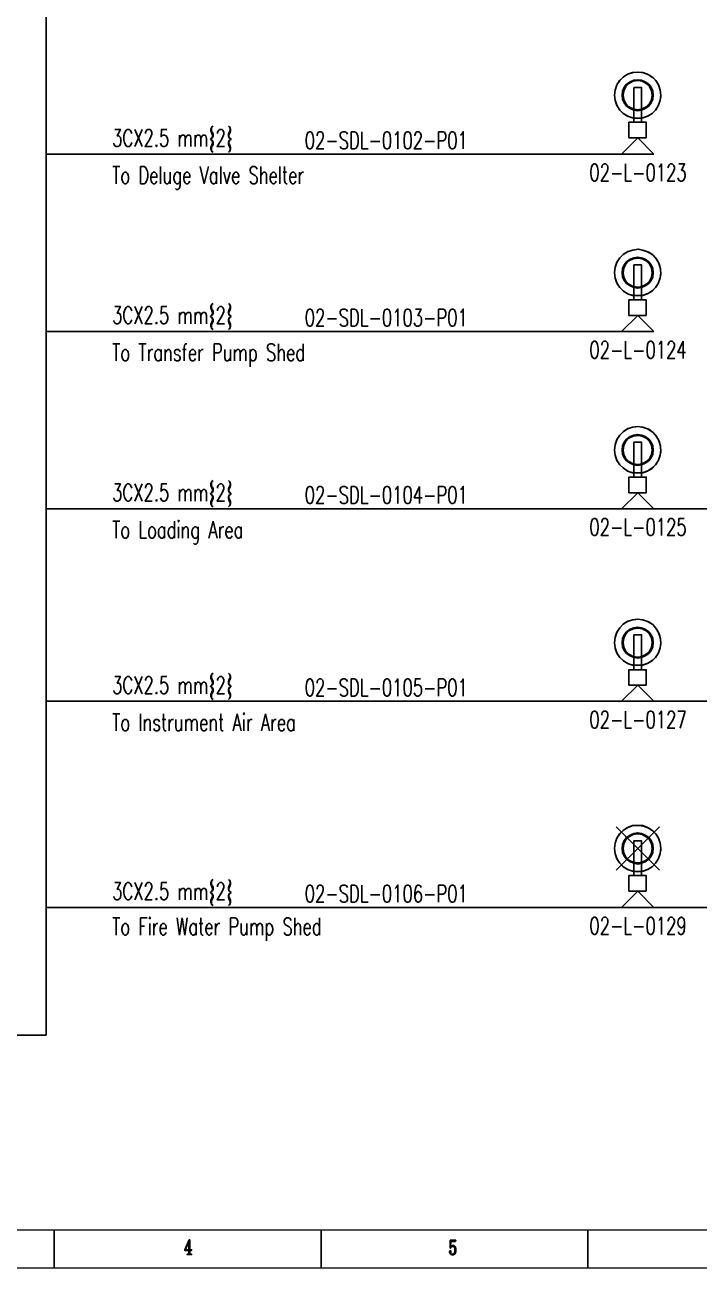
# Model space of a CAD drawing. Header units: inches. Extents: x 35 to 2894, y 23 to 617.
# Drawn here: x 1254.3 to 1431.2, y 22.8 to 348.9 of the extents above; entities that cross this region are included whole.
import ezdxf

# ---------------------------------------------------------------- set-up
doc = ezdxf.new("R2010")
doc.units = ezdxf.units.IN
doc.header["$MEASUREMENT"] = 0
doc.layers.add('Layer 1', color=7, linetype='Continuous')
doc.layers.add('LGT1', color=7, linetype='Continuous')
doc.styles.add('HZTXT', font='simplexs.shx', dxfattribs={"width": 0.7, "bigfont": 'hztxt.shx'})

msp = doc.modelspace()

# ---------------------------------------------------------------- hatches: boundary and pattern name
at = {"layer": 'Layer 1'}
for points in [[(1297.58, 30.19), (1297.41, 30.19), (1296.25, 27.61), (1296.25, 27.43), (1297.32, 27.43), (1297.32, 26.54), (1297.23, 26.45), (1296.87, 26.45), (1296.87, 26.36), (1298.03, 26.36), (1298.03, 26.45), (1297.76, 26.45), (1297.67, 26.54), (1297.67, 26.63), (1297.58, 26.72), (1297.58, 27.43), (1298.03, 27.43), (1298.03, 27.61), (1297.58, 27.61), (1296.34, 27.61), (1297.32, 29.56)], [(1297.58, 30.19), (1297.32, 29.56), (1297.32, 27.61), (1296.34, 27.61), (1297.58, 27.61)], [(1367.33, 30.1), (1365.91, 30.1), (1365.91, 28.05), (1366, 28.05), (1366.09, 28.14), (1366.09, 28.23), (1366, 28.32), (1366.09, 29.83), (1367.24, 29.83)], [(1365.91, 27.43), (1365.91, 27.34), (1365.82, 27.34), (1365.82, 27.25), (1365.73, 27.16), (1365.73, 26.9), (1365.82, 26.81), (1365.82, 26.72), (1365.91, 26.63), (1366, 26.54), (1366, 26.45), (1366.09, 26.36), (1366.53, 26.45), (1366.26, 26.45), (1366.17, 26.54), (1366.09, 26.63), (1366, 26.63), (1366, 26.72), (1366, 26.81), (1366.09, 26.9), (1366.09, 27.34), (1366, 27.34)], [(1366.17, 28.59), (1366.09, 28.5), (1366.09, 28.41), (1366, 28.32), (1366.09, 28.23), (1366.17, 28.32), (1366.17, 28.41), (1366.26, 28.41), (1366.35, 28.5), (1366.53, 28.5)], [(1366.62, 28.76), (1366.44, 28.76), (1366.35, 28.67), (1366.26, 28.67), (1366.17, 28.59), (1366.53, 28.5), (1366.8, 28.5), (1366.8, 28.41), (1366.89, 28.32), (1366.98, 28.23), (1366.98, 28.14), (1367.06, 28.05), (1367.06, 27.07), (1366.98, 26.98), (1366.98, 26.81), (1366.89, 26.72), (1366.89, 26.63), (1366.8, 26.54), (1366.71, 26.45), (1366.53, 26.45), (1366.09, 26.36), (1366.26, 26.36), (1366.35, 26.27), (1366.8, 26.27), (1366.89, 26.36), (1366.98, 26.45), (1367.06, 26.45), (1367.15, 26.54), (1367.15, 26.63), (1367.24, 26.72), (1367.24, 26.9), (1367.33, 26.98), (1367.33, 28.05), (1367.24, 28.14), (1367.24, 28.41), (1367.15, 28.41), (1367.15, 28.5), (1367.06, 28.5), (1367.06, 28.59), (1366.98, 28.67), (1366.89, 28.67), (1366.8, 28.76)]]:
    msp.add_hatch(color=0, dxfattribs=at).paths.add_polyline_path(points)

# ---------------------------------------------------------------- linework, layer by layer
at = {"lineweight": -3}
msp.add_line((1419.29, 117.43), (1479.44, 117.43), dxfattribs=at)
msp.add_lwpolyline([(1189.67, 525.08), (1259.86, 525.08), (1259.86, 83.92), (1189.67, 83.92)], close=True, dxfattribs=at)
at = {"layer": 'Layer 1', "color": 5, "lineweight": 15}
msp.add_lwpolyline([(1051.96, 616.81), (1892.03, 616.81), (1892.03, 22.8), (1051.96, 22.8), (1051.96, 616.81)], dxfattribs=at)
at = {"layer": 'Layer 1', "color": 0, "lineweight": 9}
msp.add_lwpolyline([(1061.92, 606.84), (1882.07, 606.84), (1882.07, 32.77), (1061.92, 32.77), (1061.92, 606.84)], dxfattribs=at)
at = {"layer": 'Layer 1', "color": 1, "lineweight": -3}
for points in [[(1421.15, 330.06), (1421.06, 331.49), (1420.71, 332.82), (1420, 334.06), (1419.11, 335.04), (1417.95, 335.84), (1416.62, 336.38), (1415.28, 336.56), (1413.86, 336.47), (1412.52, 336.02), (1411.37, 335.31), (1410.39, 334.33), (1409.59, 333.18), (1409.14, 331.84), (1408.97, 330.51)], [(1421.15, 330.51), (1420.98, 331.84), (1420.53, 333.18), (1419.82, 334.33), (1418.84, 335.22), (1417.68, 336.02), (1416.44, 336.47), (1415.1, 336.56), (1413.68, 336.47), (1412.44, 336.02), (1411.28, 335.22), (1410.3, 334.33), (1409.59, 333.18), (1409.14, 331.84), (1408.97, 330.51), (1409.14, 329.17), (1409.59, 327.84), (1410.3, 326.68), (1411.28, 325.7), (1412.44, 324.99), (1413.68, 324.55), (1415.1, 324.37), (1416.44, 324.55), (1417.68, 324.99), (1418.84, 325.7), (1419.82, 326.68), (1420.53, 327.84), (1420.98, 329.17), (1421.15, 330.51)], [(1419.11, 330.51), (1419.02, 331.57), (1418.57, 332.55), (1417.95, 333.35), (1417.06, 333.98), (1416.08, 334.42), (1415.1, 334.51), (1414.04, 334.42), (1413.06, 333.98), (1412.17, 333.35), (1411.55, 332.55), (1411.1, 331.57), (1411.01, 330.51), (1411.1, 329.44), (1411.55, 328.46), (1412.17, 327.57), (1413.06, 326.95), (1414.04, 326.59), (1415.1, 326.41), (1416.08, 326.59), (1417.06, 326.95), (1417.95, 327.57), (1418.57, 328.46), (1419.02, 329.44), (1419.11, 330.51)], [(1418.84, 330.51), (1418.66, 331.66), (1418.13, 332.73), (1417.33, 333.53), (1416.26, 334.15), (1415.1, 334.33), (1413.86, 334.15), (1412.79, 333.53), (1411.99, 332.73), (1411.46, 331.66), (1411.28, 330.51), (1411.46, 329.35), (1411.99, 328.28), (1412.79, 327.39), (1413.86, 326.86), (1415.1, 326.68), (1416.26, 326.86), (1417.33, 327.39), (1418.13, 328.28), (1418.66, 329.35), (1418.84, 330.51)], [(1408.97, 330.51), (1409.14, 329.08), (1409.59, 327.75), (1410.39, 326.59), (1411.46, 325.61), (1412.7, 324.9), (1414.04, 324.46)], [(1414.04, 332.46), (1414.04, 323.39)], [(1416.08, 323.39), (1414.04, 323.39), (1414.04, 332.46)], [(1416.08, 323.39), (1416.08, 332.46), (1416.08, 324.01), (1416.08, 323.39), (1414.04, 323.39)], [(1414.04, 332.46), (1416.08, 332.46)], [(1414.04, 332.46), (1416.08, 332.46)], [(1416.53, 324.55), (1417.77, 324.99), (1418.84, 325.7), (1419.73, 326.59), (1420.44, 327.66), (1420.89, 328.82), (1421.15, 330.06)], [(1412.79, 319.3), (1412.79, 323.39), (1417.33, 323.39), (1417.33, 319.3)], [(1412.79, 323.39), (1412.79, 319.3)], [(1417.33, 323.39), (1412.79, 323.39)], [(1416.53, 324.55), (1416.08, 324.46), (1414.04, 324.46)], [(1417.33, 319.3), (1417.33, 323.39)], [(1412.79, 319.3), (1417.33, 319.3)], [(1412.79, 319.3), (1417.33, 319.3)], [(1421.15, 283.47), (1421.06, 284.89), (1420.71, 286.23), (1420, 287.47), (1419.11, 288.54), (1417.95, 289.34), (1416.62, 289.78), (1415.28, 290.05), (1413.86, 289.87), (1412.52, 289.52), (1411.37, 288.81), (1410.39, 287.83), (1409.59, 286.67), (1409.14, 285.34), (1408.97, 283.91)], [(1421.15, 283.91), (1420.98, 285.25), (1420.53, 286.58), (1419.82, 287.74), (1418.84, 288.72), (1417.68, 289.43), (1416.44, 289.87), (1415.1, 290.05), (1413.68, 289.87), (1412.44, 289.43), (1411.28, 288.72), (1410.3, 287.74), (1409.59, 286.58), (1409.14, 285.25), (1408.97, 283.91), (1409.14, 282.58), (1409.59, 281.24), (1410.3, 280.09), (1411.28, 279.2), (1412.44, 278.4), (1413.68, 277.95), (1415.1, 277.86), (1416.44, 277.95), (1417.68, 278.4), (1418.84, 279.2), (1419.82, 280.09), (1420.53, 281.24), (1420.98, 282.58), (1421.15, 283.91)], [(1419.11, 283.91), (1419.02, 284.98), (1418.57, 285.96), (1417.95, 286.76), (1417.06, 287.47), (1416.08, 287.83), (1415.1, 288.01), (1414.04, 287.83), (1413.06, 287.47), (1412.17, 286.76), (1411.55, 285.96), (1411.1, 284.98), (1411.01, 283.91), (1411.1, 282.85), (1411.55, 281.87), (1412.17, 281.07), (1413.06, 280.44), (1414.04, 280), (1415.1, 279.82), (1416.08, 280), (1417.06, 280.44), (1417.95, 281.07), (1418.57, 281.87), (1419.02, 282.85), (1419.11, 283.91)], [(1418.84, 283.91), (1418.66, 285.07), (1418.13, 286.14), (1417.33, 287.03), (1416.26, 287.56), (1415.1, 287.74), (1413.86, 287.56), (1412.79, 287.03), (1411.99, 286.14), (1411.46, 285.07), (1411.28, 283.91), (1411.46, 282.76), (1411.99, 281.69), (1412.79, 280.89), (1413.86, 280.27), (1415.1, 280.09), (1416.26, 280.27), (1417.33, 280.89), (1418.13, 281.69), (1418.66, 282.76), (1418.84, 283.91)], [(1408.97, 283.91), (1409.14, 282.49), (1409.59, 281.16), (1410.39, 280), (1411.46, 279.02), (1412.7, 278.31), (1414.04, 277.95)], [(1414.04, 285.96), (1414.04, 276.8)], [(1416.08, 276.8), (1414.04, 276.8), (1414.04, 285.96)], [(1416.08, 276.8), (1416.08, 285.96), (1416.08, 277.51), (1416.08, 276.8), (1414.04, 276.8)], [(1414.04, 285.96), (1416.08, 285.96)], [(1414.04, 285.96), (1416.08, 285.96)], [(1416.53, 278.04), (1417.77, 278.49), (1418.84, 279.11), (1419.73, 280), (1420.44, 281.07), (1420.89, 282.22), (1421.15, 283.47)], [(1416.53, 278.04), (1416.08, 277.95), (1414.04, 277.95)], [(1412.79, 272.7), (1412.79, 276.8), (1417.33, 276.8), (1417.33, 272.7)], [(1412.79, 276.8), (1412.79, 272.7)], [(1417.33, 276.8), (1412.79, 276.8)], [(1417.33, 272.7), (1417.33, 276.8)], [(1412.79, 272.7), (1417.33, 272.7)], [(1421.15, 236.96), (1421.06, 238.39), (1420.71, 239.72), (1420, 240.97), (1419.11, 242.03), (1417.95, 242.84), (1416.62, 243.28), (1415.28, 243.55), (1413.86, 243.37), (1412.52, 243.01), (1411.37, 242.3), (1410.39, 241.32), (1409.59, 240.17), (1409.14, 238.83), (1408.97, 237.41)], [(1421.15, 237.41), (1420.98, 238.74), (1420.53, 240.08), (1419.82, 241.23), (1418.84, 242.21), (1417.68, 242.92), (1416.44, 243.37), (1415.1, 243.55), (1413.68, 243.37), (1412.44, 242.92), (1411.28, 242.21), (1410.3, 241.23), (1409.59, 240.08), (1409.14, 238.74), (1408.97, 237.41), (1409.14, 236.07), (1409.59, 234.74), (1410.3, 233.58), (1411.28, 232.69), (1412.44, 231.89), (1413.68, 231.45), (1415.1, 231.36), (1416.44, 231.45), (1417.68, 231.89), (1418.84, 232.69), (1419.82, 233.58), (1420.53, 234.74), (1420.98, 236.07), (1421.15, 237.41)], [(1419.11, 237.41), (1419.02, 238.48), (1418.57, 239.45), (1417.95, 240.26), (1417.06, 240.97), (1416.08, 241.32), (1415.1, 241.5), (1414.04, 241.32), (1413.06, 240.97), (1412.17, 240.26), (1411.55, 239.45), (1411.1, 238.48), (1411.01, 237.41), (1411.1, 236.34), (1411.55, 235.36), (1412.17, 234.56), (1413.06, 233.94), (1414.04, 233.49), (1415.1, 233.32), (1416.08, 233.49), (1417.06, 233.94), (1417.95, 234.56), (1418.57, 235.36), (1419.02, 236.34), (1419.11, 237.41)], [(1418.84, 237.41), (1418.66, 238.57), (1418.13, 239.63), (1417.33, 240.52), (1416.26, 241.06), (1415.1, 241.23), (1413.86, 241.06), (1412.79, 240.52), (1411.99, 239.63), (1411.46, 238.57), (1411.28, 237.41), (1411.46, 236.25), (1411.99, 235.18), (1412.79, 234.38), (1413.86, 233.76), (1415.1, 233.58), (1416.26, 233.76), (1417.33, 234.38), (1418.13, 235.18), (1418.66, 236.25), (1418.84, 237.41)], [(1414.04, 239.45), (1414.04, 230.29)], [(1416.08, 230.29), (1414.04, 230.29), (1414.04, 239.45)], [(1416.08, 230.29), (1416.08, 239.45), (1416.08, 231), (1416.08, 230.29), (1414.04, 230.29)], [(1414.04, 239.45), (1416.08, 239.45)], [(1414.04, 239.45), (1416.08, 239.45)], [(1408.97, 237.41), (1409.14, 235.99), (1409.59, 234.65), (1410.39, 233.49), (1411.46, 232.52), (1412.7, 231.8), (1414.04, 231.45)], [(1416.53, 231.54), (1417.77, 231.98), (1418.84, 232.6), (1419.73, 233.49), (1420.44, 234.56), (1420.89, 235.72), (1421.15, 236.96)], [(1412.79, 226.2), (1412.79, 230.29), (1417.33, 230.29), (1417.33, 226.2)], [(1412.79, 230.29), (1412.79, 226.2)], [(1417.33, 230.29), (1412.79, 230.29)], [(1416.53, 231.54), (1416.08, 231.45), (1414.04, 231.45)], [(1417.33, 226.2), (1417.33, 230.29)], [(1412.79, 226.2), (1417.33, 226.2)], [(1421.15, 186.44), (1421.06, 187.87), (1420.71, 189.2), (1420, 190.45), (1419.11, 191.51), (1417.95, 192.31), (1416.62, 192.76), (1415.28, 193.03), (1413.86, 192.85), (1412.52, 192.49), (1411.37, 191.78), (1410.39, 190.8), (1409.59, 189.65), (1409.14, 188.31), (1408.97, 186.89)], [(1421.15, 186.89), (1420.98, 188.22), (1420.53, 189.56), (1419.82, 190.71), (1418.84, 191.69), (1417.68, 192.4), (1416.44, 192.85), (1415.1, 193.03), (1413.68, 192.85), (1412.44, 192.4), (1411.28, 191.69), (1410.3, 190.71), (1409.59, 189.56), (1409.14, 188.22), (1408.97, 186.89), (1409.14, 185.55), (1409.59, 184.22), (1410.3, 183.06), (1411.28, 182.17), (1412.44, 181.37), (1413.68, 180.93), (1415.1, 180.84), (1416.44, 180.93), (1417.68, 181.37), (1418.84, 182.17), (1419.82, 183.06), (1420.53, 184.22), (1420.98, 185.55), (1421.15, 186.89)], [(1419.11, 186.89), (1419.02, 187.96), (1418.57, 188.93), (1417.95, 189.73), (1417.06, 190.45), (1416.08, 190.8), (1415.1, 190.98), (1414.04, 190.8), (1413.06, 190.45), (1412.17, 189.73), (1411.55, 188.93), (1411.1, 187.96), (1411.01, 186.89), (1411.1, 185.82), (1411.55, 184.84), (1412.17, 184.04), (1413.06, 183.42), (1414.04, 182.97), (1415.1, 182.8), (1416.08, 182.97), (1417.06, 183.42), (1417.95, 184.04), (1418.57, 184.84), (1419.02, 185.82), (1419.11, 186.89)], [(1418.84, 186.89), (1418.66, 188.04), (1418.13, 189.11), (1417.33, 190), (1416.26, 190.54), (1415.1, 190.71), (1413.86, 190.54), (1412.79, 190), (1411.99, 189.11), (1411.46, 188.04), (1411.28, 186.89), (1411.46, 185.73), (1411.99, 184.66), (1412.79, 183.86), (1413.86, 183.24), (1415.1, 183.06), (1416.26, 183.24), (1417.33, 183.86), (1418.13, 184.66), (1418.66, 185.73), (1418.84, 186.89)], [(1408.97, 186.89), (1409.14, 185.46), (1409.59, 184.13), (1410.39, 182.97), (1411.46, 181.99), (1412.7, 181.28), (1414.04, 180.93)], [(1414.04, 188.93), (1414.04, 179.77)], [(1416.08, 179.77), (1414.04, 179.77), (1414.04, 188.93)], [(1416.08, 179.77), (1416.08, 188.93), (1416.08, 180.48), (1416.08, 179.77), (1414.04, 179.77)], [(1414.04, 188.93), (1416.08, 188.93)], [(1414.04, 188.93), (1416.08, 188.93)], [(1416.53, 181.02), (1417.77, 181.46), (1418.84, 182.08), (1419.73, 182.97), (1420.44, 184.04), (1420.89, 185.2), (1421.15, 186.44)], [(1412.79, 175.68), (1412.79, 179.77), (1417.33, 179.77), (1417.33, 175.68)], [(1412.79, 179.77), (1412.79, 175.68)], [(1417.33, 179.77), (1412.79, 179.77)], [(1416.53, 181.02), (1416.08, 180.93), (1414.04, 180.93)], [(1417.33, 175.68), (1417.33, 179.77)], [(1412.79, 175.68), (1417.33, 175.68)], [(1421.15, 132.46), (1421.06, 133.88), (1420.71, 135.22), (1420, 136.46), (1419.11, 137.44), (1417.95, 138.24), (1416.62, 138.78), (1415.28, 138.95), (1413.86, 138.87), (1412.52, 138.42), (1411.37, 137.71), (1410.39, 136.73), (1409.59, 135.57), (1409.14, 134.24), (1408.97, 132.91)], [(1421.15, 132.91), (1420.98, 134.24), (1420.53, 135.57), (1419.82, 136.73), (1418.84, 137.62), (1417.68, 138.42), (1416.44, 138.87), (1415.1, 138.95), (1413.68, 138.87), (1412.44, 138.42), (1411.28, 137.62), (1410.3, 136.73), (1409.59, 135.57), (1409.14, 134.24), (1408.97, 132.91), (1409.14, 131.57), (1409.59, 130.24), (1410.3, 129.08), (1411.28, 128.1), (1412.44, 127.39), (1413.68, 126.94), (1415.1, 126.77), (1416.44, 126.94), (1417.68, 127.39), (1418.84, 128.1), (1419.82, 129.08), (1420.53, 130.24), (1420.98, 131.57), (1421.15, 132.91)], [(1409.41, 127.21), (1420.8, 138.6)], [(1409.41, 138.6), (1420.8, 127.21)], [(1419.11, 132.91), (1419.02, 133.97), (1418.57, 134.95), (1417.95, 135.75), (1417.06, 136.37), (1416.08, 136.82), (1415.1, 137), (1414.04, 136.82), (1413.06, 136.37), (1412.17, 135.75), (1411.55, 134.95), (1411.1, 133.97), (1411.01, 132.91), (1411.1, 131.84), (1411.55, 130.86), (1412.17, 130.06), (1413.06, 129.35), (1414.04, 128.99), (1415.1, 128.81), (1416.08, 128.99), (1417.06, 129.35), (1417.95, 130.06), (1418.57, 130.86), (1419.02, 131.84), (1419.11, 132.91)], [(1418.84, 132.91), (1418.66, 134.06), (1418.13, 135.13), (1417.33, 135.93), (1416.26, 136.55), (1415.1, 136.73), (1413.86, 136.55), (1412.79, 135.93), (1411.99, 135.13), (1411.46, 134.06), (1411.28, 132.91), (1411.46, 131.75), (1411.99, 130.68), (1412.79, 129.79), (1413.86, 129.26), (1415.1, 129.08), (1416.26, 129.26), (1417.33, 129.79), (1418.13, 130.68), (1418.66, 131.75), (1418.84, 132.91)], [(1414.04, 134.86), (1414.04, 125.79)], [(1416.08, 125.79), (1414.04, 125.79), (1414.04, 134.86)], [(1416.08, 125.79), (1416.08, 134.86), (1416.08, 126.41), (1416.08, 125.79), (1414.04, 125.79)], [(1414.04, 134.86), (1416.08, 134.86)], [(1414.04, 134.86), (1416.08, 134.86)], [(1408.97, 132.91), (1409.14, 131.48), (1409.59, 130.15), (1410.39, 128.99), (1411.46, 128.01), (1412.7, 127.3), (1414.04, 126.86)], [(1416.53, 126.94), (1417.77, 127.39), (1418.84, 128.1), (1419.73, 128.99), (1420.44, 130.06), (1420.89, 131.22), (1421.15, 132.46)], [(1412.79, 121.7), (1412.79, 125.79), (1417.33, 125.79), (1417.33, 121.7)], [(1412.79, 125.79), (1412.79, 121.7)], [(1417.33, 125.79), (1412.79, 125.79)], [(1416.53, 126.94), (1416.08, 126.86), (1414.04, 126.86)], [(1417.33, 121.7), (1417.33, 125.79)], [(1412.79, 121.7), (1417.33, 121.7)], [(1412.79, 121.7), (1417.33, 121.7)]]:
    msp.add_lwpolyline(points, dxfattribs=at)
at = {"layer": 'Layer 1', "lineweight": -3}
for points in [[(1419.29, 315.03), (1415.1, 319.3), (1410.83, 315.03), (1419.29, 315.03)], [(1259.86, 315.03), (1364.04, 315.03)], [(1286.73, 315.03), (1294.47, 315.03)], [(1364.04, 315.03), (1416.71, 315.03)], [(1419.29, 268.52), (1415.1, 272.7), (1410.83, 268.52), (1419.29, 268.52)], [(1259.86, 268.52), (1416.71, 268.52)], [(1419.29, 222.02), (1415.1, 226.2), (1410.83, 222.02), (1419.29, 222.02)], [(1259.86, 222.02), (1416.71, 222.02)], [(1329.45, 222.02), (1485.31, 222.02)], [(1419.29, 171.5), (1415.1, 175.68), (1410.83, 171.5), (1419.29, 171.5)], [(1259.86, 171.5), (1416.71, 171.5)], [(1329.45, 171.5), (1485.31, 171.5)], [(1419.29, 117.43), (1415.1, 121.7), (1410.83, 117.43), (1419.29, 117.43)], [(1259.86, 117.43), (1330.06, 117.43)], [(1330.06, 117.43), (1416.71, 117.43)]]:
    msp.add_lwpolyline(points, dxfattribs=at)
at = {"layer": 'Layer 1', "color": 0, "lineweight": -3}
for points in [[(1412.79, 272.7), (1417.33, 272.7)], [(1412.79, 226.2), (1417.33, 226.2)], [(1412.79, 175.68), (1417.33, 175.68)], [(1262, 32.77), (1262, 22.8)], [(1332.01, 32.77), (1332.01, 22.8)], [(1402.03, 32.77), (1402.03, 22.8)], [(1297.58, 30.19), (1297.41, 30.19), (1296.25, 27.61), (1296.25, 27.43), (1297.32, 27.43), (1297.32, 26.54), (1297.23, 26.45), (1296.87, 26.45), (1296.87, 26.36), (1298.03, 26.36), (1298.03, 26.45), (1297.76, 26.45), (1297.67, 26.54), (1297.67, 26.63), (1297.58, 26.72), (1297.58, 27.43), (1298.03, 27.43), (1298.03, 27.61), (1297.58, 27.61), (1296.34, 27.61), (1297.32, 29.56), (1297.58, 30.19)], [(1297.58, 30.19), (1297.32, 29.56), (1297.32, 27.61), (1296.34, 27.61), (1297.58, 27.61), (1297.58, 30.19)], [(1367.33, 30.1), (1365.91, 30.1), (1365.91, 28.05), (1366, 28.05), (1366.09, 28.14), (1366.09, 28.23), (1366, 28.32), (1366.09, 29.83), (1367.24, 29.83), (1367.33, 30.1)], [(1365.91, 27.43), (1365.91, 27.34), (1365.82, 27.34), (1365.82, 27.25), (1365.73, 27.16), (1365.73, 26.9), (1365.82, 26.81), (1365.82, 26.72), (1365.91, 26.63), (1366, 26.54), (1366, 26.45), (1366.09, 26.36), (1366.53, 26.45), (1366.26, 26.45), (1366.17, 26.54), (1366.09, 26.63), (1366, 26.63), (1366, 26.72), (1366, 26.81), (1366.09, 26.9), (1366.09, 27.34), (1366, 27.34), (1365.91, 27.43)], [(1366.17, 28.59), (1366.09, 28.5), (1366.09, 28.41), (1366, 28.32), (1366.09, 28.23), (1366.17, 28.32), (1366.17, 28.41), (1366.26, 28.41), (1366.35, 28.5), (1366.53, 28.5), (1366.17, 28.59)], [(1366.62, 28.76), (1366.44, 28.76), (1366.35, 28.67), (1366.26, 28.67), (1366.17, 28.59), (1366.53, 28.5), (1366.8, 28.5), (1366.8, 28.41), (1366.89, 28.32), (1366.98, 28.23), (1366.98, 28.14), (1367.06, 28.05), (1367.06, 27.07), (1366.98, 26.98), (1366.98, 26.81), (1366.89, 26.72), (1366.89, 26.63), (1366.8, 26.54), (1366.71, 26.45), (1366.53, 26.45), (1366.09, 26.36), (1366.26, 26.36), (1366.35, 26.27), (1366.8, 26.27), (1366.89, 26.36), (1366.98, 26.45), (1367.06, 26.45), (1367.15, 26.54), (1367.15, 26.63), (1367.24, 26.72), (1367.24, 26.9), (1367.33, 26.98), (1367.33, 28.05), (1367.24, 28.14), (1367.24, 28.41), (1367.15, 28.41), (1367.15, 28.5), (1367.06, 28.5), (1367.06, 28.59), (1366.98, 28.67), (1366.89, 28.67), (1366.8, 28.76), (1366.62, 28.76)]]:
    msp.add_lwpolyline(points, dxfattribs=at)
at = {"layer": 'Layer 1', "lineweight": 0}
for points in [[(1297.58, 30.19), (1297.41, 30.19), (1296.25, 27.61), (1296.25, 27.43), (1297.32, 27.43), (1297.32, 26.54), (1297.23, 26.45), (1296.87, 26.45), (1296.87, 26.36), (1298.03, 26.36), (1298.03, 26.45), (1297.76, 26.45), (1297.67, 26.54), (1297.67, 26.63), (1297.58, 26.72), (1297.58, 27.43), (1298.03, 27.43), (1298.03, 27.61), (1297.58, 27.61), (1296.34, 27.61), (1297.32, 29.56), (1297.58, 30.19)], [(1297.58, 30.19), (1297.32, 29.56), (1297.32, 27.61), (1296.34, 27.61), (1297.58, 27.61), (1297.58, 30.19)], [(1367.33, 30.1), (1365.91, 30.1), (1365.91, 28.05), (1366, 28.05), (1366.09, 28.14), (1366.09, 28.23), (1366, 28.32), (1366.09, 29.83), (1367.24, 29.83), (1367.33, 30.1)], [(1365.91, 27.43), (1365.91, 27.34), (1365.82, 27.34), (1365.82, 27.25), (1365.73, 27.16), (1365.73, 26.9), (1365.82, 26.81), (1365.82, 26.72), (1365.91, 26.63), (1366, 26.54), (1366, 26.45), (1366.09, 26.36), (1366.53, 26.45), (1366.26, 26.45), (1366.17, 26.54), (1366.09, 26.63), (1366, 26.63), (1366, 26.72), (1366, 26.81), (1366.09, 26.9), (1366.09, 27.34), (1366, 27.34), (1365.91, 27.43)], [(1366.17, 28.59), (1366.09, 28.5), (1366.09, 28.41), (1366, 28.32), (1366.09, 28.23), (1366.17, 28.32), (1366.17, 28.41), (1366.26, 28.41), (1366.35, 28.5), (1366.53, 28.5), (1366.17, 28.59)], [(1366.62, 28.76), (1366.44, 28.76), (1366.35, 28.67), (1366.26, 28.67), (1366.17, 28.59), (1366.53, 28.5), (1366.8, 28.5), (1366.8, 28.41), (1366.89, 28.32), (1366.98, 28.23), (1366.98, 28.14), (1367.06, 28.05), (1367.06, 27.07), (1366.98, 26.98), (1366.98, 26.81), (1366.89, 26.72), (1366.89, 26.63), (1366.8, 26.54), (1366.71, 26.45), (1366.53, 26.45), (1366.09, 26.36), (1366.26, 26.36), (1366.35, 26.27), (1366.8, 26.27), (1366.89, 26.36), (1366.98, 26.45), (1367.06, 26.45), (1367.15, 26.54), (1367.15, 26.63), (1367.24, 26.72), (1367.24, 26.9), (1367.33, 26.98), (1367.33, 28.05), (1367.24, 28.14), (1367.24, 28.41), (1367.15, 28.41), (1367.15, 28.5), (1367.06, 28.5), (1367.06, 28.59), (1366.98, 28.67), (1366.89, 28.67), (1366.8, 28.76), (1366.62, 28.76)]]:
    msp.add_lwpolyline(points, dxfattribs=at)
at = {"layer": 'Layer 1', "lineweight": -3}
msp.add_open_spline([(1272.59, 315.03), (1272.59, 315.03), (1302.92, 315.03), (1302.92, 315.03), (1302.92, 315.03), (1272.59, 315.03), (1272.59, 315.03)], degree=3, knots=[0, 0, 0, 0, 1, 1, 1, 2, 2, 2, 2], dxfattribs=at)

# ---------------------------------------------------------------- texts
at = {"layer": 'LGT1', "color": 7, "lineweight": -3, "style": 'HZTXT', "width": 0.7}
for s, p in [('3CX2.5 mm{2}', (1277.21, 317.02)), ('02-SDL-0102-P01', (1327.72, 316.38)), ('To Deluge Valve Shelter', (1277.21, 307.26)), ('3CX2.5 mm{2}', (1277.21, 270.52)), ('02-SDL-0103-P01', (1327.72, 269.87)), ('To Transfer Pump Shed', (1277.21, 260.76)), ('3CX2.5 mm{2}', (1277.21, 224.01)), ('02-SDL-0104-P01', (1327.72, 223.37)), ('To Loading Area', (1277.21, 214.25)), ('3CX2.5 mm{2}', (1277.21, 173.49)), ('02-SDL-0105-P01', (1327.72, 172.85)), ('To Instrument Air Area', (1277.21, 163.73)), ('3CX2.5 mm{2}', (1277.21, 119.42)), ('02-SDL-0106-P01', (1327.72, 118.78)), ('To Fire Water Pump Shed', (1277.21, 110.17))]:
    msp.add_text(s, height=4.5, dxfattribs=at).set_placement(p)
at = {"layer": 'LGT1', "lineweight": -3, "style": 'HZTXT', "width": 0.7}
for s, p in [('02-L-0123', (1402.41, 307.96)), ('02-L-0124', (1402.41, 261.45)), ('02-L-0125', (1402.41, 214.95)), ('02-L-0127', (1402.41, 164.43)), ('02-L-0129', (1402.41, 110.36))]:
    msp.add_text(s, height=4.5, dxfattribs=at).set_placement(p)

doc.saveas('drawing.dxf')
